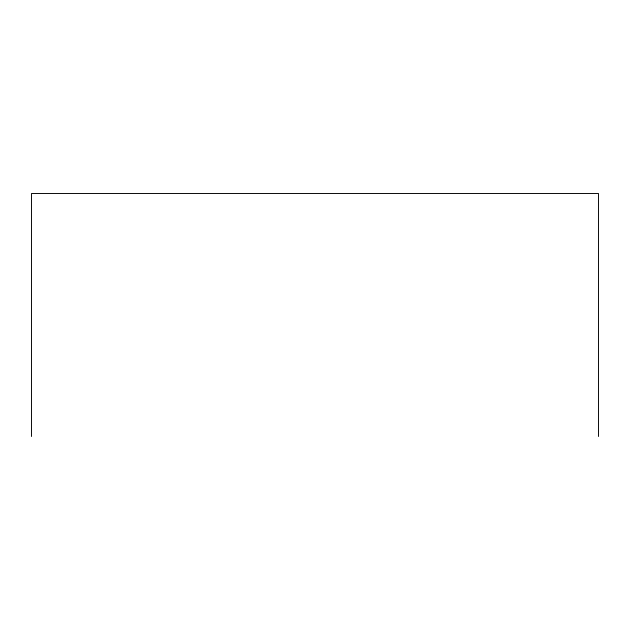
<?xml version="1.0" encoding="UTF-8"?>
<svg xmlns="http://www.w3.org/2000/svg" width="630" height="630" viewBox="0 0 630 630"><rect width="100%" height="100%" fill="white"/><g stroke="black" fill="none" stroke-linecap="round" stroke-linejoin="round"><path stroke-width="0.94" d="M598.5 436.488L598.5 193.512L31.5 193.512L31.5 436.488"/></g></svg>
